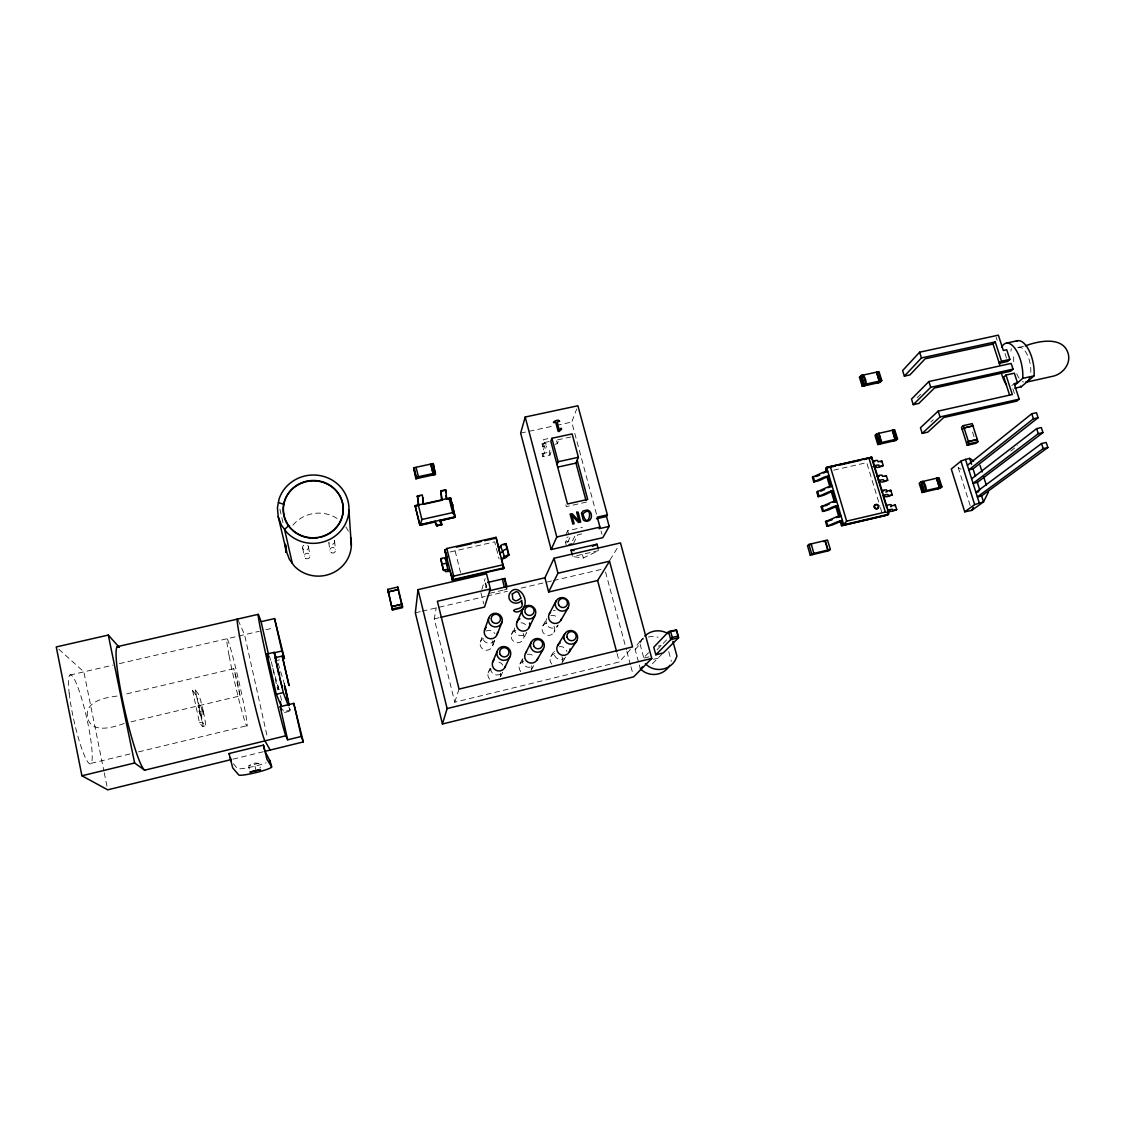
<?xml version="1.0" encoding="UTF-8"?>
<svg xmlns="http://www.w3.org/2000/svg" width="1125" height="1125" viewBox="0 0 1125 1125"><rect width="100%" height="100%" fill="white"/><g stroke="black" fill="none" stroke-linecap="round" stroke-linejoin="round"><path stroke-width="0.75" stroke-dasharray="5 3.75" d="M202.922 714.755C204.37 708.117 196.341 698.822 198.914 711.141C203.231 722.475 202.472 709.2 200.644 705.009M200.292 715.388L198 705.642M630.366 649.42L619.341 661.964L454.753 702.211L434.264 618.848L436.247 607.655M481.837 589.556L485.142 578.545M485.494 583.931L485.761 583.031L486.984 587.855M454.753 702.211L459.042 689.105M542.081 443.953L545.709 443.166L546.483 446.091L542.855 446.892L542.081 443.953L543.53 439.594L550.027 438.188M542.855 446.892L544.317 442.561L543.53 439.594M551.039 452.039L549.956 455.048L542.869 456.609L542.109 453.727L545.709 443.166M542.869 456.609L546.483 446.091M480.347 642.08L482.33 636.384M549.956 455.048L549.197 452.18L550.266 449.156M554.934 444.263L557.339 443.728L558.928 439.383M504.436 589.852L506.32 589.303M596.503 514.223L571.739 422.086L576.661 409.022M492.736 645.666L494.944 640.055M638.48 661.908L635.161 649.533L636.806 645.553A19.252 18.689 46.4 0 1 643.725 638.803M635.161 649.533L640.041 644.077L641.728 640.027A19.617 19.027 46 0 1 643.655 637.312M488.095 672.975L490.767 666.591A6.623 6.553 16.9 0 0 502.805 671.85L499.852 678.108M249.356 768.98C245.616 763.116 262.814 759.769 260.03 768.037M511.411 634.669L514.659 627.314A6.581 6.455 22.4 0 0 526.57 632.63L523.083 639.759M258.975 763.214L248.653 765.759M565.988 534.361L567.675 530.761L582.398 527.4M566.269 545.189L565.495 542.25L567.577 537.891M567.661 542.306L570.445 536.527L566.789 537.356M574.791 536.231L572.639 540.619L565.495 542.25M573.413 543.544L577.744 534.853L581.386 534.023L580.598 531.028M519.919 663.919L523.336 657.323A6.595 6.511 27.9 0 0 533.602 665.452M542.925 625.809L546.877 618.356A6.553 6.412 28.8 0 0 549.169 627.23A6.553 6.412 28.8 0 0 558.098 625.106L553.894 632.391M530.958 670.542L533.911 665.409M609.933 560.053L618.722 545.766M550.842 656.423L554.175 651.038M561.853 663.033L566.283 656.452A6.581 6.469 34.6 0 1 554.33 651.234M639.816 641.714L643.795 637.228M648.619 652.641L643.275 658.252L649.012 656.845M656.986 649.772L668.208 638.227M917.072 397.828L920.658 394.242M652.416 663.736L663.258 652.936M930.923 421.945L933.356 419.681M1011.853 385.622L1014.131 383.639M970.13 505.477L958.233 467.705L960.778 465.637M1010.7 451.083L1017.661 445.739M574.256 556.791L583.355 557.972L598.697 550.603L572.737 556.594M232.959 759.164L263.433 751.697M653.541 659.306L657.942 658.237M658.223 646.158L661.205 645.427M289.955 708.905L290.137 710.17L283.584 711.689L282.502 709.073M284.498 712.491L292.739 710.508M91.069 763.355L130.078 753.933M138.544 751.88L247.078 725.681M202.57 726.427A16.439 1.195 77.2 0 0 200.841 712.688L203.442 712.041A16.439 1.167 77.2 0 0 198.366 694.027L195.244 689.794L192.558 690.427L199.491 722.742L202.57 726.427L205.523 725.78M199.491 722.742L202.177 722.095L205.214 725.794A16.439 1.167 77.2 0 0 203.456 712.069M124.2 723.459C113.569 727.27 91.28 734.316 87.539 717.314C84.502 700.748 106.369 697.416 117.647 695.995M131.02 721.842L240.117 695.869L237.291 680.822L233.789 668.714L124.481 694.392M192.558 690.427L195.736 694.659L198.366 694.027M434.264 618.848L439.284 617.667M274.641 660.994L279.548 659.841M489.727 593.283L506.883 589.289M415.336 612.802L420.455 611.606M422.156 611.198L485.255 596.475M486.97 596.081L507.431 591.3M521.072 588.122L551.784 580.95M553.486 580.556L601.242 569.419M69.905 675.084L112.936 665.142M119.362 663.638L259.298 631.28M265.852 629.761L274.05 627.863M450.141 551.981L494.719 541.856L499.05 558.802M833.723 470.152L866.728 462.628L879.891 505.941M586.42 502.088L566.311 506.616L565.017 501.736M1018.688 347.358L1023.68 346.261M542.109 453.727L549.197 452.18M544.317 442.561L549.183 441.506M557.536 439.861L570.938 436.95M520.65 433.111L554.709 425.756M556.411 425.391L571.739 422.086M290.137 710.17L288.802 706.95M240.117 695.869L233.789 668.714M958.233 467.705L961.017 469.181M58.767 649.195L83.869 671.864L103.894 771.019M233.367 763.734L237.361 768.53A16.931 1.884 -13.5 0 0 248.611 767.545A16.931 1.884 -13.5 0 0 266.161 762.82M238.12 620.086L244.547 634.683L267.553 738.169M272.784 668.123L279.337 690.736M269.002 655.678L270.773 660.248M278.156 663.286L284.583 684.478M1004.991 353.461L1007.072 359.859M996.145 337.317L997.144 340.369M1012.852 388.716L1015.369 396.45M972.52 432L974.433 438.019M880.397 507.614L882.422 514.28M668.742 651.67L671.372 661.331M640.041 644.077L643.866 658.237M639.323 665.002L640.378 668.953M601.017 530.972L601.917 534.319M605.559 572.006L626.414 649.786M626.864 651.473L630.492 665.002M630.942 666.703L632.756 673.453M617.077 653.484L619.341 661.964M556.566 440.803L557.339 443.728M582.511 554.808L583.355 557.972M567.675 530.761L568.477 533.784M284.034 683.395L284.344 684.562M486.422 587.869L485.184 583.031L485.648 587.419M480.895 592.692L483.722 603.872M455.105 550.856L460.659 573.019M278.831 689.695L277.425 684.281L278.353 689.428M279.9 509.175L283.275 523.941M271.35 661.767L277.664 689.794M280.462 695.63L281.503 700.341M254.995 766.125L256.036 770.892M195.244 689.794L202.177 722.095M104.245 772.734L107.705 789.834M302.653 548.058L304.312 556.664M308.433 546.764L309.966 555.398M328.795 542.222L329.878 550.927M334.547 540.928L335.503 549.675M195.736 694.659A16.439 1.195 77.2 0 1 200.841 712.688M648.281 637.031A19.252 18.689 46.4 0 1 658.069 637.27M292.908 525.15A32.836 31.486 -5.8 0 1 338.892 519.75M345.825 526.908A32.836 31.486 -5.8 0 1 349.003 532.673M334.28 540.239A2.953 2.827 -4.5 0 1 333.042 544.078A2.953 2.827 -4.5 0 1 329.062 542.911M307.716 545.47A2.967 2.841 -7.1 0 1 307.139 549.788A2.967 2.841 -7.1 0 1 302.808 548.522A2.967 2.841 -7.1 0 1 304.903 544.641M521.03 622.772A6.581 6.455 22.4 0 1 527.288 627.736M527.372 654.384A6.595 6.511 27.9 0 1 534.727 657.605M550.856 615.473A6.553 6.412 28.8 0 1 558.155 618.666M558.998 646.763A6.581 6.469 34.6 0 1 566.958 651.544M498.952 662.147A6.623 6.553 16.9 0 1 503.55 666.886M494.817 640.209A6.609 6.497 13.9 0 1 482.555 636.638M485.972 631.097A6.609 6.497 13.9 0 1 494.93 633.698M551.784 664.116A6.427 6.314 34.9 0 1 554.752 653.569M561.909 656.691A6.427 6.314 34.9 0 1 562.5 661.514M520.833 671.639A6.441 6.37 27.8 0 1 523.856 661.036M531.661 665.719A6.441 6.37 27.8 0 1 531.619 669.023M489.656 679.219A6.469 6.412 15.7 0 1 491.175 669.164M500.583 673.256A6.469 6.412 15.7 0 1 500.527 676.575M492.173 640.828A6.455 6.356 13 0 1 489.656 649.462A6.455 6.356 13 0 1 480.895 646.917A6.455 6.356 13 0 1 483.427 638.283M523.167 633.431A6.427 6.314 22 0 1 519.694 642.473A6.427 6.314 22 0 1 511.256 637.411A6.427 6.314 22 0 1 517.669 630.141M553.95 626.091A6.398 6.272 28.7 0 1 550.519 635.077A6.398 6.272 28.7 0 1 542.123 630.042A6.398 6.272 28.7 0 1 548.466 622.8M553.486 610.594A6.652 6.511 28.8 0 1 555.202 610.411M1023.511 382.036A17.817 7.973 78.5 0 1 1022.386 381.473M1019.109 378.127A17.817 7.973 78.5 0 1 1015.566 370.716M1013.78 361.758A17.817 7.973 78.5 0 1 1014.216 353.587M1017.689 347.723A17.817 7.973 78.5 0 1 1027.294 354.797A17.817 7.973 78.5 0 1 1030.584 374.4M1010.883 351.155A24.581 11.011 78.5 0 1 1011.389 348.68M69.188 693.239A45.619 6.511 77.3 0 0 89.395 763.678A45.619 6.511 77.3 0 0 82.434 701.212A45.619 6.511 77.3 0 0 69.188 693.239M229.148 655.889A44.845 2.123 77.1 0 0 246.516 725.723A44.845 2.123 77.1 0 0 235.069 665.438A44.845 2.123 77.1 0 0 229.148 655.889M305.592 558.394A2.897 2.784 -7.6 0 0 310.036 556.116A2.897 2.784 -7.6 0 0 305.803 553.584A2.897 2.784 -7.6 0 0 305.592 558.394M331.144 552.656A2.883 2.77 -5.1 0 0 335.559 550.392A2.883 2.77 -5.1 0 0 331.341 547.861A2.883 2.77 -5.1 0 0 331.144 552.656"/><path stroke-width="1.5" d="M387.787 589.359L392.456 610.017L402.469 607.697L402.553 606.586L397.828 587.053L387.787 589.359L392.456 610.017M388.336 592.959L388.378 591.806L398.419 589.486L398.348 590.653L397.828 587.053M391.866 607.57L391.908 606.473L401.962 604.139L401.878 605.25L398.742 592.27M1015.214 384.863L1022.723 378.366L1022.836 375.694A24.609 10.856 78.5 0 0 1014.905 348.328A24.609 10.856 78.5 0 0 1001.77 347.02M1014.905 388.195L1021.261 386.789L1034.044 375.862L1034.17 373.177A24.581 11.011 78.5 0 0 1028.334 349.144A24.581 11.011 78.5 0 0 1016.381 341.044M503.887 544.908L506.053 543.6L504.647 543.923A3.473 0.703 -14.3 0 0 501.019 545.569L498.502 548.016L499.95 547.678M501.638 568.969L503.733 568.462L501.567 558.506C507.811 558.014 500.02 548.592 501.019 545.569M825.469 472.036L826.552 467.409L871.791 457.228L888.722 512.733L887.794 514.941L842.85 525.502L841.486 525.67L839.981 520.636M413.634 467.803L415.842 478.744L435.403 474.483L433.237 463.542L413.634 467.803L416.475 478.448L418.317 478.041M414.141 469.041L414.239 467.845L416.475 478.448M416.067 467.437L418.43 476.705M415.842 478.744L415.969 477.239L435.6 472.964M435.488 521.902L420.089 525.347L415.097 505.716L450.548 497.869L455.217 517.219L440.62 520.763M417.867 498.586L417.389 495.998L422.311 494.902L423.239 502.003M415.055 506.194L418.725 505.378L418.486 503.719M437.077 525.544L441.998 524.433L437.006 525.994L435.122 521.269L419.738 525.15L415.097 505.716L418.359 505.181L421.889 519.483L420.089 525.347M418.022 589.641L415.336 612.802L442.434 724.008L633.67 676.842L651.769 658.434L620.48 542.911L554.034 558.253L544.936 577.786L548.648 592.017L597.614 580.528L609.525 561.22L632.573 646.903L459.042 689.105L437.386 601.27L490.388 588.938L486.548 573.82L418.022 589.641L447.117 708.581L442.434 724.008M433.237 463.542L435.403 474.483M432.97 475.017L434.812 474.441L434.967 473.259L432.605 463.852M441.577 497.953L440.733 490.852L445.641 489.769L446.456 496.87M436.402 523.702L436.148 525.22L435.066 521.719M423.056 501.919L423.633 504.295L441.942 500.245L441.225 493.608M440.269 521.873L440.016 520.172L440.353 521.508M446.133 492.623L445.641 489.769M441.098 524.039L441.422 522.858M439.959 520.622L455.217 517.219L450.548 497.869L449.086 498.375L452.672 512.62L455.302 516.755L419.78 524.7M449.817 570.98L448.355 571.317A3.966 0.788 -14 0 1 445.177 571.345L445.331 570.052L443.489 570.417L440.677 559.125L442.223 558.141A3.516 0.717 -13.9 0 1 445.444 558.239L448.059 570.586L449.944 570.347L452.827 580.233L451.223 573.806M445.444 558.239L445.275 559.378L447.019 559.758L444.698 550.434L446.808 548.494L496.055 537.328L500.133 554.372M443.489 570.417L440.789 558.464M655.805 654.764L670.711 639.619L678.558 637.72L676.378 629.817L668.545 631.716L653.766 647.241L655.805 654.764L663.258 652.936L678.558 637.72L676.378 629.817M525.206 417.023L520.65 433.111L551.166 549.534L602.817 537.666L609.173 526.388L606.502 516.473L607.373 514.856L577.898 405.759L525.206 417.023L556.791 536.977L551.166 549.534M490.388 588.938L484.523 607.064L440.958 617.273M501.342 559.153L502.791 558.816A3.937 0.773 -14.3 0 0 506.32 557.325L508.936 554.808L506.053 543.6M484.425 630.352L488.672 618.159M585.97 500.4L575.972 463.092L578.405 457.284L572.119 433.898L551.883 438.286L550.828 441.323L567.478 503.972L587.7 499.43L577.181 460.209M504.436 579.67L504.844 578.475L487.659 582.469M557.016 464.639L558.127 461.742L551.883 438.286M446.808 548.494L453.684 576.112L452.152 580.359L503.733 568.462L496.055 537.328M497.306 634.092L502.059 622.055A6.975 6.848 15.6 0 0 493.664 613.448A6.975 6.848 15.6 0 0 490.359 624.825A6.975 6.848 15.6 0 0 502.059 622.055M492.497 662.442L497.081 651.487M516.712 622.688L522.928 608.611M448.256 569.531L443.602 569.784M504.731 667.772L509.794 657.028A6.989 6.905 18.8 0 0 503.902 646.523A6.989 6.905 18.8 0 0 497.7 656.761A6.989 6.905 18.8 0 0 509.794 657.028M528.848 627.989L534.825 615.755A6.933 6.792 23.1 0 0 528.947 605.377A6.933 6.792 23.1 0 0 522.844 615.445A6.933 6.792 23.1 0 0 534.825 615.755M548.648 592.017L557.958 573.216L554.034 558.253M988.481 491.948L983.517 501.905L971.691 510.412L964.73 511.819L951.286 469.027L960.947 461.138L965.489 459.38L969.736 458.395L973.589 460.983M525.572 653.048L531.45 641.77M549.436 613.533L556.214 600.764M607.373 514.856L597.277 517.148L599.962 527.119L599.119 528.694L609.173 526.388M971.691 510.412L973.392 507.389M537.061 659.953L543.389 648.942A6.961 6.848 28.1 0 0 537.483 638.48A6.961 6.848 28.1 0 0 531.366 648.661A6.961 6.848 28.1 0 0 543.389 648.942M560.841 620.367L568.069 607.88A6.905 6.75 28.8 0 0 562.177 597.544A6.905 6.75 28.8 0 0 556.158 607.57A6.905 6.75 28.8 0 0 568.069 607.88M557.705 645.314L564.82 633.769M503.902 556.664L508.936 554.808M569.152 652.191L576.731 640.898M677.77 636.089L672.272 637.439L670.711 639.619L668.545 631.716L676.252 630.548M888.722 512.733L885.361 512.072L846.647 521.142L842.85 525.502L841.641 521.452M859.486 377.325L861.019 375.539L878.991 371.63L881.775 380.616L880.172 382.373L862.242 386.311L859.486 377.325L861.722 376.833M864.478 385.819L862.973 385.988L864.169 384.623C868.542 385.917 864.352 372.445 861.398 375.623L860.217 377.002L861.905 376.636M862.242 386.311L863.775 384.553L881.775 380.616M876.572 372.319L879.342 381.305L876.572 372.319L878.259 371.953L881.03 380.939L877.936 382.866M999.295 363.291L1007.606 361.463L1009.856 359.395L1006.72 349.762L1003.345 350.508L998.353 335.166L919.645 352.195L902.63 370.561L904.359 376.13L909.914 374.92L925.2 358.777L993.052 344.039L995.245 341.916L1001.517 361.238L999.295 363.291L993.052 344.039M904.359 376.13L921.459 357.933L995.245 341.916M835.692 465.989L825.75 468.253L826.875 472.022L827.677 471.178L825.272 471.741A4.781 0.928 -16.6 0 0 821.025 473.273L812.391 477.267L813.769 481.908L816.694 481.233A4.753 0.9 -16.5 0 0 821.644 479.461L829.069 475.847L826.664 476.395A4.781 0.914 -16.6 0 0 822.403 477.928L813.769 481.908M642.389 666.914L640.378 668.953L643.852 671.695A19.252 18.689 46.4 0 0 669.755 665.325M828.253 476.677L831.291 486.802L832.106 485.986L829.702 486.548A4.781 0.886 -16.5 0 0 825.427 488.067L816.764 492.005L818.142 496.645L821.067 495.97A4.767 0.858 -16.5 0 0 826.031 494.212L833.498 490.655L831.094 491.217A4.795 0.872 -16.5 0 0 826.819 492.736L818.142 496.645M876.614 433.828L875.025 435.431L877.823 444.558L895.866 440.466L897.511 438.891L894.698 429.764L876.614 433.828L879.427 442.983L877.823 444.558M875.77 435.136L877.008 433.884L879.806 443.025L878.569 444.248L880.073 444.037M928.884 381.544L911.517 399.052L913.261 404.662L918.83 403.425L934.425 388.041L1010.756 371.18L1013.034 369.155L1011.164 363.445L928.884 381.544L930.713 387.323L913.261 404.662M838.012 505.758L830.447 509.02A4.781 0.83 -16.4 0 1 825.469 510.764L822.53 511.439L821.152 506.784L829.856 502.917A4.795 0.844 -16.5 0 1 834.131 501.398L836.536 500.836M893.616 440.986L896.766 439.186L893.953 430.073M822.53 511.439L831.248 507.6A4.795 0.83 -16.4 0 1 835.537 506.095L837.942 505.533M880.945 461.869L881.845 461.025L883.252 465.609L879.483 467.114A4.753 0.886 -16.9 0 1 876.291 467.198L875.967 466.116L873.084 466.664M1006.003 375.047L1012.331 394.509L938.194 411.103L920.461 427.753L922.233 433.392L927.802 432.141L943.72 417.53L1016.873 401.091L1019.18 399.15L1014.131 383.639L1017.506 382.88L1014.356 373.191L1006.003 375.047L1003.753 377.058L1009.533 394.847M842.47 520.692L834.862 523.884A4.781 0.788 -16.3 0 1 829.884 525.614L826.945 526.289L825.553 521.606L834.3 517.809A4.809 0.802 -16.4 0 1 838.589 516.319L840.994 515.742L838.209 516.966M922.233 433.392L940.036 416.925L1019.18 399.15M826.945 526.289L835.692 522.52A4.809 0.788 -16.4 0 1 839.995 521.03L842.4 520.453M808.889 544.43L807.483 545.709L810.253 555.159L828.858 550.744L830.32 549.478L827.522 540.028L808.889 544.43L811.673 553.908L810.253 555.159M841.064 515.981L840.234 516.741L837.183 506.545M809.972 545.02L811.223 543.881L813.853 553.5M885.417 476.452L886.317 475.622L887.723 480.234L883.941 481.711A4.753 0.844 -16.8 0 1 880.763 481.837L879.497 480.923M288.83 525.558L284.555 529.397L292.317 563.33M823.908 541.73L825.202 540.577L828 550.041L826.538 551.292M812.588 554.611L814.008 553.359M963.352 425.63L961.509 427.247L967.233 445.317L976.106 443.292L978.005 441.731L972.239 423.619L963.352 425.63L969.117 443.756L967.233 445.317M889.889 491.077L890.803 490.275L892.209 494.916L888.413 496.364A4.767 0.802 -16.8 0 1 885.248 496.519L883.983 495.661M962.227 429.497L964.069 427.894L972.956 425.883L963.872 428.077M966.516 443.053L968.386 441.492L977.288 439.467L968.189 441.661M920.967 481.866L919.237 483.314L922.078 492.525L940.092 488.32L941.892 486.886L939.023 477.675L920.967 481.866L923.836 491.091L922.078 492.525M924.202 491.119L921.347 481.894C924.328 478.673 928.645 492.427 924.202 491.119L922.837 492.23L920.461 484.566M894.375 505.758L895.303 504.998L896.723 509.639L892.898 511.073A4.781 0.759 -16.7 0 1 889.734 511.27L889.608 510.398M936.562 478.364L939.445 487.575L936.562 478.364L938.25 477.97L941.133 487.181L937.842 488.855M924.342 491.991L922.837 492.23M967.359 465.314L1031.794 413.761L1036.477 412.706L1038.108 417.727L973.055 468.886L968.808 469.87L1033.439 418.781L1038.108 417.727M971.634 478.8L1036.645 428.625L1041.328 427.556L1042.973 432.605L977.33 482.386L973.083 483.37L1038.291 433.673L1042.973 432.605M1047.867 447.539L1043.17 448.622L977.372 496.927L981.619 495.914L1047.867 447.539L1046.208 442.477L1041.525 443.559L975.909 492.328L978.75 491.667M964.73 511.819L974.672 504.605L983.517 501.905L981.619 495.914M836.466 517.57L837.562 517.148M823.303 473.034L824.934 472.458M592.383 546.427L596.981 544.205L598.275 549M827.944 487.702L829.336 487.238M832.95 502.312L835.72 501.623M896.723 509.639L892.884 510.441L892.575 509.442A4.795 0.773 -16.6 0 0 889.861 509.597L887.484 510.145L888.722 514.181L843.694 524.756L826.552 467.409L871.791 457.228M229.022 753.539L263.461 745.13C264.262 753.145 270.548 758.981 271.617 766.87A16.945 1.828 -13.6 0 1 256.359 772.495A16.945 1.828 -13.6 0 1 238.767 774.97L232.692 767.841L229.022 753.539L229.613 754.27M268.411 654.159L261.113 621.675L258.778 615.347A62.592 1.645 77.1 0 0 268.327 665.705A62.592 1.645 77.1 0 0 285.82 735.792L287.663 739.814L301.261 736.481L303.328 741.923L265.12 751.289M231.272 759.572L107.705 789.834L81.914 775.772L56.25 646.931L108.295 635.077L119.278 647.381A63.563 7.102 77.3 0 0 122.541 700.017A63.563 7.102 77.3 0 0 144.675 770.189L285.82 735.792M447.117 708.581L651.769 658.434M81.914 775.772L134.62 762.989L144.675 770.189M268.481 657.112L267.061 653.766L276.314 694.266L283.261 692.606L288.183 705.361M287.663 739.814L280.209 706.655L293.766 703.392L303.328 741.923M811.673 553.908L830.32 549.478M895.303 504.998L891.464 505.8L891.183 504.844A4.795 0.788 -16.7 0 0 888.441 504.914L886.064 505.477L886.781 507.811M825.553 521.606L828.492 520.931A4.781 0.802 -16.3 0 0 829.884 520.566M267.258 653.962L274.177 652.345L276.455 658.603M273.473 652.978L281.897 650.995L284.47 658.688L274.556 618.581L261.113 621.675M283.261 692.606L275.273 657.591L282.305 656.114L289.055 685.603L282.192 655.973M841.486 525.67L887.794 514.941M881.55 490.655L883.927 490.12A4.795 0.83 -16.7 0 1 886.641 489.994L886.964 491.077L890.803 490.275M821.152 506.784L824.077 506.095M391.908 606.6L401.948 604.266M392.498 608.92L402.553 606.586M892.209 494.916L888.455 495.703L888.089 494.705A4.795 0.816 -16.7 0 0 885.347 494.775L882.97 495.323L885.614 504.028M557.958 573.216L609.525 561.22M489.319 590.737L544.936 577.786M923.836 491.091L941.892 486.886M939.445 487.575L941.133 487.181M886.317 475.622L882.492 476.395L882.141 475.27A4.781 0.872 -16.8 0 0 879.413 475.369L877.05 475.903M453.684 576.112L503.072 564.75L503.944 567.83L452.278 579.741L444.811 549.759M388.364 591.933L398.405 589.612M572.316 554.991L571.036 550.167L596.981 544.205M878.47 480.544L880.833 480.009A4.781 0.858 -16.8 0 1 883.561 479.911L883.898 481.022L887.723 480.234M556.791 536.977L599.962 527.119M442.195 564.117L443.63 563.794A3.516 0.703 -13.9 0 1 446.85 563.878L446.681 565.003L448.537 564.722M507.502 549.197C503.409 548.62 503.044 552.558 500.133 552.923M969.117 443.756L978.005 441.731M873.984 465.82L876.347 465.286A4.781 0.9 -16.9 0 1 879.075 465.216L879.427 466.383L883.252 465.609M117.225 646.678L258.117 614.362M569.123 544.528L571.992 543.881M456.441 547.13L471.403 543.727M474.722 542.981L481.373 541.462M484.692 540.717L496.336 538.073M596.447 518.752L606.502 516.473M839.011 465.23L860.555 460.322M863.873 459.577L867.192 458.817M868.852 458.438L871.355 457.214L872.114 459.717M440.677 559.125L442.012 558.816M872.564 461.194L874.941 460.659A4.767 0.9 -16.9 0 1 877.669 460.603L878.02 461.784L881.845 461.025M879.427 442.983L897.511 438.891M888.497 510.469L889.594 510.37M448.031 498.895L450.464 498.347M450.886 505.491L453.333 504.942M1022.723 378.366L1034.044 375.862M421.889 519.483L452.672 512.62M558.127 461.742L578.405 457.284M417.333 496.477L419.808 495.928M440.663 491.344L445.57 490.261M557.606 467.142L575.972 463.092M930.713 387.323L1013.034 369.155M882.562 491.02L883.673 490.964M1025.339 345.895C1038.037 340.988 1064.166 335.405 1068.469 354.741C1070.522 364.922 1061.972 374.569 1052.255 376.383L1025.662 382.303A17.817 7.973 78.5 0 0 1029.755 377.902M879.342 381.305L881.03 380.939M1001.517 361.238L1009.856 359.395M878.077 476.283L879.188 476.255M1006.538 343.083L1017.759 340.65M873.605 461.616L874.716 461.588M571.036 550.167L574.073 550.589M278.395 502.622L283.922 504.281M645.384 663.848L648.928 666.647A19.617 19.027 46 0 0 675.295 660.164L676.955 656.1L672.905 641.334M1020.502 386.142L1021.261 386.789M275.273 657.591L275.738 658.87M274.177 652.345L278.719 674.564M271.617 766.87L267.005 759.403L263.461 745.13M285.159 544.148L285.947 552.347L285.806 551.447M270.197 750.038L264.938 740.883A62.733 2.433 77.1 0 1 247.627 674.733A62.733 2.433 77.1 0 1 237.572 619.102M444.698 550.434L446.02 552.923M280.209 706.655L281.531 709.777M276.314 694.266L281.405 706.472L280.28 701.466M278.212 516.698L281.405 525.108L286.791 532.42A35.803 34.172 -3.8 0 0 341.55 529.861A35.803 34.172 -3.8 0 0 329.794 478.814A35.803 34.172 -3.8 0 0 279.084 498.98L277.425 507.783L278.212 516.698L286.495 551.658L289.42 559.392L294.356 566.128A32.836 31.486 -5.8 0 0 333.788 572.4A32.836 31.486 -5.8 0 0 350.536 537.37M440.803 523.688L440.438 522.548M1031.794 413.761L1033.439 418.781M1036.645 428.625L1038.291 433.673M1041.525 443.559L1043.17 448.622M231.202 760.95L230.344 757.631M980.002 465.314L982.125 471.966M983.714 476.958L986.358 485.297M969.736 458.395L971.606 464.33M973.055 468.886L975.417 476.325M977.33 482.386L979.692 489.839M965.489 459.38L979.256 502.903M960.947 461.138L974.672 504.605M919.645 352.195L921.459 357.933M938.194 411.103L940.036 416.925M923.034 481.5L925.903 490.725M863.086 375.258L865.856 384.258M861.398 375.623L864.169 384.623M861.019 375.539L863.775 384.553M860.667 378.506L862.509 384.497M876.234 436.655L878.105 442.73M440.438 521.789L440.916 520.734L441.928 524.897M872.494 460.969L876.473 473.991M876.98 475.664L882.253 492.989M868.894 457.988L885.361 512.072M436.444 523.772L437.006 525.994M830.363 466.763L846.647 521.142M832.683 491.456L835.791 501.863M826.973 477.07L829.969 487.125M830.967 490.472L834.469 502.2M835.481 505.561L838.983 517.289M813.178 476.452L814.556 481.092M817.552 491.203L818.944 495.858M821.953 505.997L823.331 510.68M826.355 520.861L827.761 525.558M825.033 540.717L827.831 550.181M670.753 631.884L672.272 637.439M597.614 580.528L616.627 651.783M505.842 544.275L508.711 555.469M504.844 578.475L506.911 586.519M506.658 588.403L504.197 578.756L502.355 579.178L504.408 587.222M440.733 490.852L441.197 493.453M441.942 500.245L441.38 497.869M446.414 554.527L447.216 557.747M417.389 495.998L418.373 503.241M418.725 505.378L418.444 503.564M423.323 503.058L423.141 502.327M279.605 677.798L282.136 687.248L282.009 686.32M284.752 686.194L287.789 700.017L284.4 685.927M284.962 686.053L289.252 705.333M278.986 672.202L279.577 674.761M274.556 618.581L281.897 650.995M293.766 703.392L301.261 736.481M417.867 498.628L418.402 503.409M446.245 496.8L446.822 499.162L446.034 495.661M422.803 497.587L423.267 502.158M108.295 635.077L134.62 762.989M285.905 545.091L286.495 551.658M348.947 510.244L351.337 545.527M874.42 507.797A2.208 2.053 43.9 0 1 875.967 504.661A2.208 2.053 43.9 0 1 878.273 507.6A2.208 2.053 43.9 0 1 874.786 508.247M832.106 519.806A4.781 0.802 -16.3 0 1 830.812 520.27M829.055 504.352A4.767 0.83 -16.4 0 1 828.759 504.492M827.283 505.139A4.767 0.83 -16.4 0 1 825.469 505.73M824.653 489.558A4.767 0.872 -16.5 0 1 824.034 489.867M822.881 490.359A4.767 0.872 -16.5 0 1 820.617 491.091M819.647 475.144A4.753 0.914 -16.6 0 1 819.295 475.312M818.494 475.636A4.753 0.914 -16.6 0 1 815.766 476.494M887.006 491.752A4.767 0.816 -16.8 0 1 885.755 491.991M891.492 506.433A4.767 0.773 -16.7 0 1 890.634 506.616M270.197 760.458A16.931 1.884 -13.5 0 1 269.916 761.034M644.78 636.103A19.617 19.027 46 0 1 668.039 633.642M291.15 528.961A29.995 28.631 -3.8 0 1 297.098 485.452A29.995 28.631 -3.8 0 1 340.931 498.277A29.995 28.631 -3.8 0 1 319.894 537.37M318.361 537.68A29.995 28.631 -3.8 0 1 292.247 530.044M505.42 666.183A6.722 6.652 17.5 0 1 495.506 670.008A6.722 6.652 17.5 0 1 494.297 659.503M497.559 632.391A6.708 6.595 14.5 0 1 488.194 638.255A6.708 6.595 14.5 0 1 486.211 627.427M570.066 648.914A6.68 6.553 34.5 0 1 564.525 655.27A6.68 6.553 34.5 0 1 557.17 650.855A6.68 6.553 34.5 0 1 560.152 642.966M561.516 618.806A6.652 6.511 28.8 0 1 551.784 622.533A6.652 6.511 28.8 0 1 550.505 612.197M537.736 658.364A6.694 6.609 28 0 1 527.906 662.161A6.694 6.609 28 0 1 526.655 651.712M529.566 623.025A6.68 6.553 22.6 0 1 525.319 630.788A6.68 6.553 22.6 0 1 517.05 627.173A6.68 6.553 22.6 0 1 519.877 618.778M1006.481 384.975A24.609 10.856 78.5 0 1 1001.77 374.498M999.788 365.245A24.609 10.856 78.5 0 1 999.506 362.152M582.947 513.9C588.136 533.306 594.802 502.411 582.947 513.9M576.675 512.311L579.038 521.156L572.189 513.745L570.094 514.012L572.892 524.152L574.116 523.673L571.866 515.306L578.461 522.478L580.697 522.084L578.095 512.114L576.773 512.198M522.042 603.366C523.659 609.933 514.547 608.077 513.605 610.706C516.361 614.081 523.603 610.158 524.348 606.136C528.652 596.559 515.672 581.808 509.302 594.197C506.714 602.058 516.853 606.305 521.691 600.413L522.042 603.366M559.547 421.27L557.156 422.1L559.237 429.905L561.192 428.133L561.628 428.991L559.111 431.452L558.155 431.423L555.75 422.409C549.225 423.942 558.605 417.867 559.547 421.27M430.791 464.077L433.125 473.667L430.791 464.077M581.527 513.366L583.2 519.778A3.881 3.727 26.5 0 0 585.633 521.1C591.356 522.197 593.184 514.87 589.697 511.355A3.825 3.67 26.4 0 0 587.278 510.019L583.073 511.003L581.527 513.366M284.611 500.597C281.531 510.328 284.119 521.212 291.08 528.623A30.023 28.659 -3.8 0 0 337.008 526.458A30.023 28.659 -3.8 0 0 327.122 483.652A30.023 28.659 -3.8 0 0 284.611 500.597M512.297 593.986L512.747 599.034L515.109 600.75L517.008 600.609L521.072 598.191L518.541 592.692A3.15 3.08 19.7 0 0 516.023 591.694L512.297 593.986M250.13 772.017L260.381 769.641L250.13 772.017M878.878 433.322L881.508 442.645L878.878 433.322M892.448 430.27L895.078 439.58L892.448 430.27M874.547 506.967A2.208 2.053 43.9 0 0 878.161 508.05A2.208 2.053 43.9 0 0 877.078 504.45A2.208 2.053 43.9 0 0 874.547 506.967M492.469 622.013A4.697 4.598 15.7 0 0 500.33 620.156A4.697 4.598 15.7 0 0 494.691 614.362A4.697 4.598 15.7 0 0 492.469 622.013M500.203 654.525A4.711 4.641 18.9 0 0 508.331 654.722A4.711 4.641 18.9 0 0 504.366 647.648A4.711 4.641 18.9 0 0 500.203 654.525M564.103 638.944A6.947 6.806 34.1 0 0 575.62 642.291A6.947 6.806 34.1 0 0 572.597 630.773A6.947 6.806 34.1 0 0 564.103 638.944M558.844 605.18A4.655 4.542 28.8 0 0 566.859 605.405A4.655 4.542 28.8 0 0 562.894 598.444A4.655 4.542 28.8 0 0 558.844 605.18M567.056 637.228A4.669 4.57 34.1 0 0 574.805 639.478A4.669 4.57 34.1 0 0 572.766 631.73A4.669 4.57 34.1 0 0 567.056 637.228M525.417 613.083A4.669 4.57 23.2 0 0 533.475 613.294A4.669 4.57 23.2 0 0 529.523 606.319A4.669 4.57 23.2 0 0 525.417 613.083M533.981 646.411A4.683 4.612 28.1 0 0 542.067 646.594A4.683 4.612 28.1 0 0 538.102 639.562A4.683 4.612 28.1 0 0 533.981 646.411"/></g></svg>
